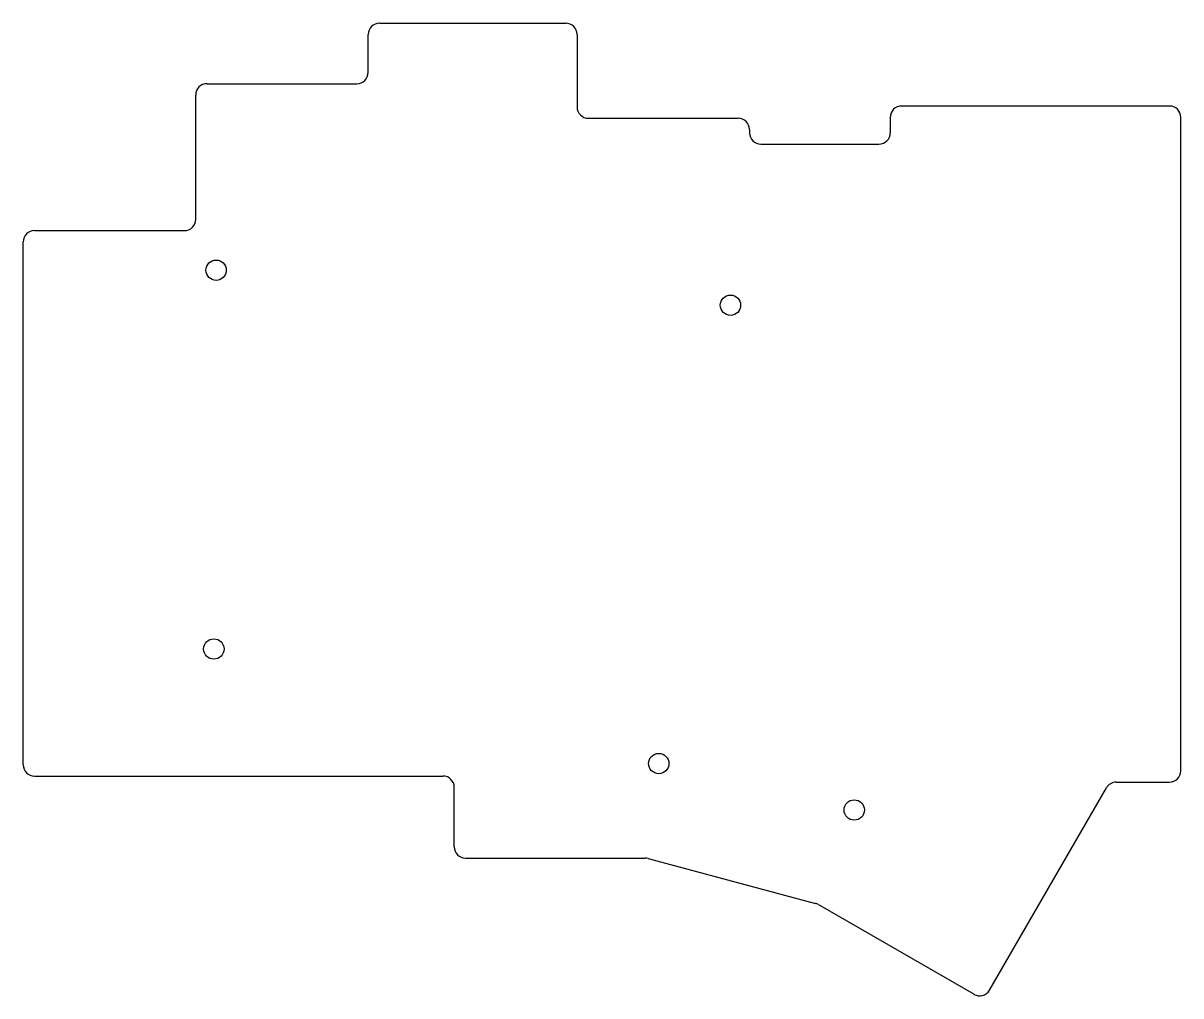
# Model space of a CAD drawing. Header units: millimetres. Extents: x -12 to 116, y -35 to 72.
import ezdxf

# ---------------------------------------------------------------- set-up
doc = ezdxf.new("R2010")
doc.units = ezdxf.units.MM

msp = doc.modelspace()

# ---------------------------------------------------------------- linework, layer by layer
for p, q in [((27.75, 71.96), (48.25, 71.96)), ((26.5, 66.54), (26.5, 70.71)), ((49.5, 70.71), (49.5, 62.73)), ((8.75, 65.29), (25.25, 65.29)), ((7.5, 50.35), (7.5, 64.04)), ((114.75, 62.83), (85.25, 62.83)), ((50.75, 61.48), (67.25, 61.48)), ((84, 61.58), (84, 59.88)), ((116, -10.43), (116, 61.58)), ((68.5, 60.23), (68.5, 59.88)), ((69.75, 58.62), (82.75, 58.62)), ((-10.25, 49.1), (6.25, 49.1)), ((-11.5, -9.75), (-11.5, 47.85)), ((-10.25, -11), (34.73, -11)), ((35.98, -18.8), (35.98, -12.25)), ((94.93, -34.59), (107.8, -12.3)), ((108.88, -11.68), (114.75, -11.68)), ((37.23, -20.05), (57.02, -20.05)), ((57.34, -20.09), (75.78, -25.03)), ((76.08, -25.16), (93.22, -35.05))]:
    msp.add_line(p, q)
for centre in [(9.75, 44.74), (66.4, 40.88), (9.5, 3), (58.5, -9.62), (80.03, -14.74)]:
    msp.add_circle(centre, 1.12)
for centre, start, end in [((27.75, 70.71), 90, 180), ((48.25, 70.71), 0, 90), ((25.25, 66.54), 270, 0), ((8.75, 64.04), 90, 180), ((50.75, 62.73), 180, 270), ((85.25, 61.58), 90, 180), ((114.75, 61.58), 0, 90), ((67.25, 60.23), 0, 90), ((69.75, 59.88), 180, 270), ((82.75, 59.88), 270, 0), ((6.25, 50.35), 270, 0), ((-10.25, 47.85), 90, 180), ((-10.25, -9.75), 180, 270), ((34.73, -12.25), 0, 90), ((114.75, -10.43), 270, 0), ((108.88, -12.93), 90, 150), ((37.23, -18.8), 180, 270), ((57.02, -21.3), 75, 90), ((75.45, -26.24), 60, 75), ((93.84, -33.97), 240, 330)]:
    msp.add_arc(centre, 1.25, start, end)

doc.saveas('drawing.dxf')
